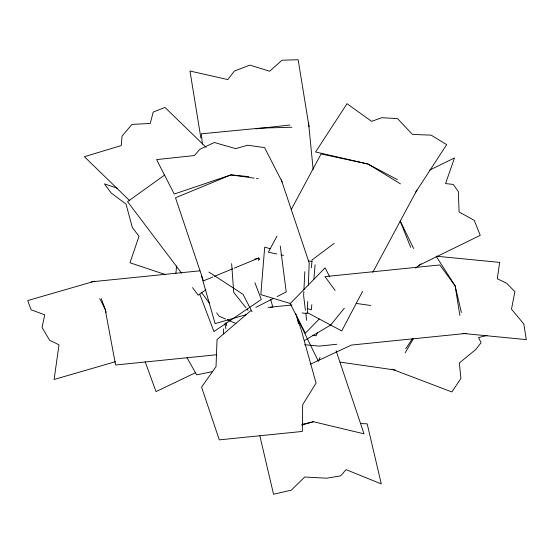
<?xml version="1.0" encoding="UTF-8"?>
<svg xmlns="http://www.w3.org/2000/svg" width="554" height="554" viewBox="0 0 554 554"><rect width="100%" height="100%" fill="white"/><g stroke="black" fill="none" stroke-linecap="round" stroke-linejoin="round"><path stroke-width="0.83" d="M258.725 260.567L258.822 257.998L254.702 259.189M307.726 301.473L307.269 313.474L302.152 312.975M308.343 285.185L309.187 262.894L281.287 179.794M303.848 291.515L303.64 295.822L305.413 310.212M303.931 289.797L304.811 271.716M311.431 267.679L312.054 259.923L334.201 243.351M311.812 304.693L311.396 309.79L307.318 308.564M313.896 279.23L315.081 264.798M175.847 273.482L176.671 265.858M317.352 332.608L316.126 335.814L312.733 335.239M320.067 357.344L318.384 361.305L297.069 317.601L298.44 323.446M362.621 291.328L341.735 330.925L307.103 312.504M276.945 236.184L268.365 252.181L276.744 253.981M291.245 209.537L321.071 153.943L367.994 164.019L397.356 179.634M372.8 272.291L416.927 190.043M405.189 352.815L413.429 338.591M415.244 192.91L446.669 144.636L431.144 135.141L412.474 134.442L397.55 118.625L381.81 117.697L371.589 121.347L347.012 103.702L315.586 151.969L367.994 164.019L400.48 183.88M405.777 348.653L412.405 338.736M344.318 308.169L330.766 324.956L304.333 340.634M319.215 319.021L305.379 333.196L290.213 303.578L325.094 267.831L329.762 276.945M250.844 310.628L217.029 339.533L216.025 366.644L201.573 387.128L219.287 439.869L302.332 431.448L302.657 404.752L316.071 383.098L301.328 330.302M415.562 268.053L421.144 263.877M164.628 175.05L127.552 201.649L181.615 273.184M205.943 289.673L198.249 295.192L192.529 287.623M255.837 307.408L273.316 298.516M277.111 296.584L286.231 291.944L280.282 246.101M429.613 170.12L454.488 157.952L445.554 183.575L453.262 184.427L458.317 191.573L459.107 211.995L474.252 220.374L480.235 235.353L418.595 265.498M195.659 372.648L156.027 391.602L145.141 361.714M310.552 364.137L351.43 345.059L466.288 333.404M212.909 276.952L203.408 280.878L175.507 197.771L230.914 174.891L248.843 176.636M214.495 276.301L232.701 268.78M234.28 268.129L258.822 257.998L259.293 259.653M94.81 281.148L27.7 300.587L31.1 309.79L44.749 314.817L42.049 327.442L49.659 340.294L59.001 344.817L54.105 379.469L115.419 361.707M246.433 314.568L215.118 323.633L201.379 275.532M270.324 307.643L272.797 306.93L270.664 299.465M301.833 425.084L313.467 421.712L364.02 433.844L336.112 350.737M486.98 335.475L478.573 337.538L481.087 342.725L475.768 349.512L459.349 362.946L460.893 378.458L451.877 391.955L392.045 369.199M301.833 424.399L313.467 421.712M212.674 371.596L196.628 374.843L186.989 357.655M255.927 128.833L289.887 125.017M336.811 344.276L319.111 346.118L304.603 344.713M91.168 281.854L200.036 270.809M268.115 307.401L291.951 304.984M216.746 354.74L115.599 365.003L105.156 309.167L101.313 298.758M291.896 127.233L260.165 128.126L201.372 133.819L202.39 144.095M360.37 423.561L367.191 423.831L381.284 483.912L346.077 469.654L340.599 475.872L326.721 478.206L304.7 477.015L291.293 490.158L273.551 494.251L259.84 435.797M462.749 333.425L526.3 339.609L523.793 323.958L511.501 309.18L514.888 291.605L506.647 283.281L497.298 278.759L499.66 262.381L436.109 256.197L455.118 285.795L461.392 312.525M253.995 178.111L230.914 174.891L174.24 194.038L156.588 159.587L194.336 155.57L199.807 149.351L214.322 142.489L235.651 148.631L247.7 145.238L264.556 147.586L282.208 182.044M256.557 178.464L258.268 178.707M356.194 303.419L370.744 305.503M340.128 362.129L395.217 370.037M280.933 254.875L283.447 255.415M308.585 260.816L311.937 261.536M270.421 248.808L264.708 247.098L260.816 294.631L290.185 303.433M117.496 188.235L104.429 183.873L111.215 193.055L125.993 204.08L132.399 227.625L139.026 236.26L129.961 262.762L165.009 274.452M225.596 319.049L219.246 316.327L216.697 312.899M227.188 319.727L235.921 323.474M208.879 272.062L243.074 294.354L252.015 311.798M206.081 147.322L164.967 107.414L153.202 112.116L150.231 123.445L131.935 124.421L122.06 136.104L121.271 145.557L84.381 156.699L129.823 200.811M245.934 307.705L233.74 292.415L231.634 263.628M246.994 309.035L248.053 310.365M201.386 292.325L209.551 303.294M335.163 290.504L324.963 276.619L439.821 264.964L455.118 285.795L459.889 315.565M99.72 298.544L105.156 309.167L106.195 312.442M400.203 220.942L413.665 248.545M400.147 220.977L410.687 247.375M254.958 282.817L261.287 299.506L213.934 331.548L199.765 294.202M295.829 313.917L301.057 329.485M225.873 322.497L226.655 325.828M224.917 323.737L225.866 328.813M309.049 126.748L298.156 59.749L282.09 60.206L269.666 71.237L249.916 65.123L234.377 71.057L227.833 79.589L189.987 71.023L200.88 138.022M305.829 313.599L306.66 320.371M308.571 123.057L313.149 169.406M223.401 328.889L223.691 333.93"/></g></svg>
